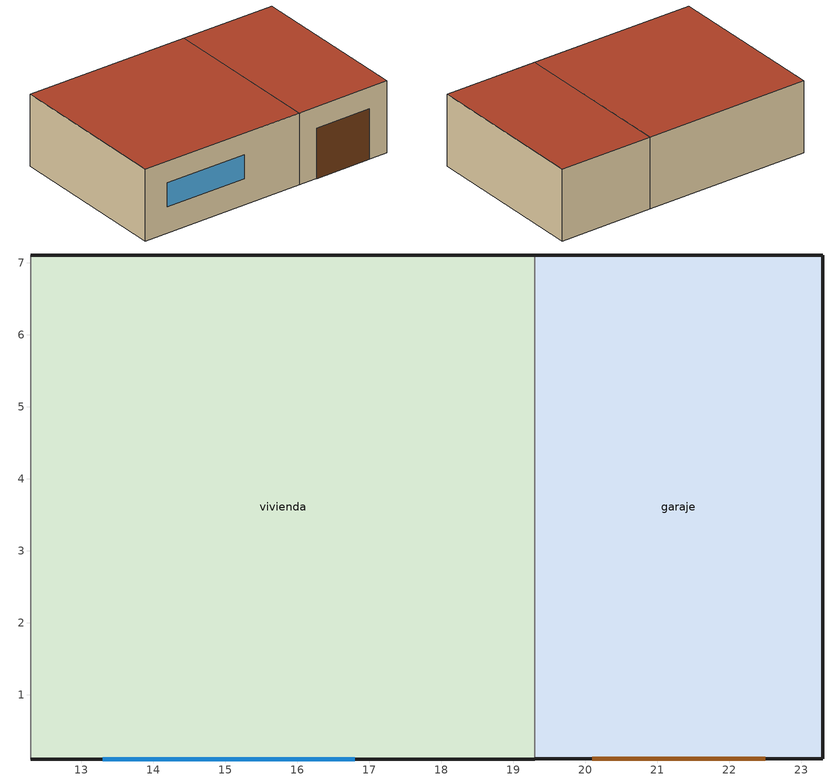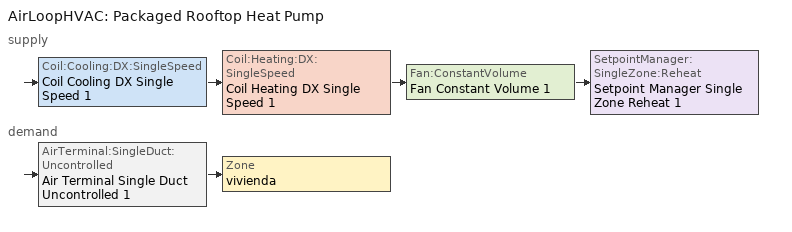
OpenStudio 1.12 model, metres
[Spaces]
vivienda
 floor ground: 19.3,7.11 19.3,0.11 12.3,0.11 12.3,7.11 z0
 wall outside: 12.3,0.11 19.3,0.11 / 19.3,7.11 12.3,7.11 z0:3
 wall inside (CTE_Ref_Muro Exterior_zona D): 12.3,7.11 12.3,0.11 z0:3
 wall to garaje: 19.3,0.11 19.3,7.11 z0:3
 window (CTE_Ref_Huecos_zona D): 13.3,0.11 16.8,0.11 z1.1:2.1
 roof outside: 19.3,0.11 19.3,7.11 12.3,7.11 12.3,0.11 z3
garaje
 floor ground: 23.3,7.11 23.3,0.11 19.3,0.11 19.3,7.11 z0
 wall outside: 19.3,0.11 23.3,0.11 23.3,7.11 19.3,7.11 z0:3
 door (CTE_Ref_Huecos_zona D): 20.1,0.11 22.5,0.11 z0:2.1
 roof outside: 23.3,0.11 23.3,7.11 19.3,7.11 19.3,0.11 z3
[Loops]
AirLoopHVAC 'Packaged Rooftop Heat Pump'
 supply: Coil:Cooling:DX:SingleSpeed 'Coil Cooling DX Single Speed 1' > Coil:Heating:DX:SingleSpeed 'Coil Heating DX Single Speed 1' > Fan:ConstantVolume 'Fan Constant Volume 1' > SetpointManager:SingleZone:Reheat 'Setpoint Manager Single Zone Reheat 1'
 demand: AirTerminal:SingleDuct:Uncontrolled 'Air Terminal Single Duct Uncontrolled 1' > Zone 'vivienda'
[Site]
D3_peninsula: Latitude {deg}=40.68; Longitude {deg}=-4.13; Time Zone {hr}=1; Elevation {m}=667; Terrain=City
[Building]
CTE_Res_PLANTILLA: North Axis {deg}=0
[ClimateZones]
Climate Zone Institution Name 1=ASHRAE; Climate Zone Document Name 1=ANSI/ASHRAE Standard 169; Climate Zone Document Year 1=2006; Climate Zone Institution Name 2=CEC; Climate Zone Document Name 2=California Climate Zone Descriptions; Climate Zone Document Year 2=1995
[SizingPeriod:DesignDay] Barometric Pressure {Pa}=100965; Wind Speed {m/s}=2.8; Wind Direction {deg}=0; Rain Indicator=0; Snow Indicator=0; Day of Month=15; Humidity Indicating Type=DewPoint; Dry-Bulb Temperature Range Modifier Type=DefaultMultipliers; Solar Model Indicator=ASHRAEClearSky
Name | Maximum Dry-Bulb Temperature {C} | Daily Dry-Bulb Temperature Range {deltaC} | Humidity Indicating Conditions at Maximum Dry-Bulb | Sky Clearness | Month | Day Type | Daylight Saving Time Indicator
Summer 99.6% Dry Bulb Temperature | 34.1 | 12.6 | 10.7 | 1 | 7 | SummerDesignDay | 1
Winter 0.4% Dry Bulb Temperature | 6.7 | 9.8 | -4.9 | 0 | 1 | WinterDesignDay | 0
[DefaultConstructionSet]
CTE_EdificioReferencia_zonaD: Default Exterior Surface Constructions=Default Surface Constructions 10; Default Interior Surface Constructions=Default Surface Constructions 11; Default Ground Contact Surface Constructions=Default Surface Constructions 12; Default Exterior SubSurface Constructions=Default Sub Surface Constructions 7; Default Interior SubSurface Constructions=Default Sub Surface Constructions 8; Interior Partition Construction=CTE_Ref_Partición interior
[DefaultSurfaceConstructions]
Name | Floor Construction | Wall Construction | Roof Ceiling Construction
Default Surface Constructions 10 | CTE_Ref_Suelo_zona D | CTE_Ref_Muro Exterior_zona D | CTE_Ref_Cubierta_zona D
Default Surface Constructions 11 | CTE_Ref_Forjado interior_Suelo | CTE_Ref_Partición interior | CTE_Ref_Forjado interior_Techo
Default Surface Constructions 12 | CTE_Ref_Suelo_zona D
[DefaultSubSurfaceConstructions]
Name | Fixed Window Construction | Operable Window Construction | Door Construction | Glass Door Construction | Overhead Door Construction | Skylight Construction
Default Sub Surface Constructions 7 | CTE_Ref_Huecos_zona D | CTE_Ref_Huecos_zona D | CTE_Ref_Huecos_zona D | CTE_Ref_Huecos_zona D | CTE_Ref_Huecos_zona D | CTE_Ref_Huecos_zona D
Default Sub Surface Constructions 8
[Material] Thermal Absorptance=0.6; Solar Absorptance=0.6; Visible Absorptance=0.6
Name | Roughness | Thickness {m} | Conductivity {W/m-K} | Density {kg/m3} | Specific Heat {J/kg-K}
0_Mobiliario_Residencial | MediumRough | 0.999998 | 1.00001 | 45 | 1200
Losa maciza de hormigón [d 2500 / h 200 mm] | Rough | 0.2 | 2.5 | 2500 | 1000
CTE_Ref_Plaqueta o baldosa cerámica | Rough | 0.015 | 1 | 2000 | 800
CTE_Ref_Hormigón con áridos ligeros [1600 < d < 1800] | Rough | 0.07 | 1.15 | 1700 | 1000
CTE_Ref_Mortero de cemento o cal para albañilería y para revoco o enlucido [1800 < d < 2000] | Rough | 0.015 | 1.3 | 1900 | 1000
CTE_Ref_Fábrica de ladrillo cerámico perforado de medio pie [80 mm < G <= 100 mm] | Rough | 0.115 | 0.5 | 900 | 1000
CTE_Ref_Fábrica de tabique cerámico de LH sencillo [40 mm < e < 60 mm] | Rough | 0.04 | 0.4 | 920 | 1000
CTE_Ref_Enlucido de yeso [1000 < d < 1300] | Rough | 0.015 | 0.57 | 1100 | 1000
CTE_Ref_FU entrevigado cerámico [h 250 mm] | Rough | 0.25 | 1.67 | 1660 | 1000
[WindowMaterial:SimpleGlazingSystem]
CTE_Ref_Vidrio_zona D_1.31: U-Factor {W/m2-K}=1.31; Solar Heat Gain Coefficient=0.75
[WindowMaterial:Shade]
CTE_Sombra_estacional_ventana: Solar Transmittance=0.7; Solar Reflectance=0.1; Visible Transmittance=0.7; Visible Reflectance=0.1; Thermal Hemispherical Emissivity=0.15; Thermal Transmittance=0.7; Thickness {m}=0.000999998; Conductivity {W/m-K}=0.1; Shade to Glass Distance {m}=0.05; Airflow Permeability=0.7
[Material:NoMass] Roughness=Smooth; Thermal Absorptance=0.6; Solar Absorptance=0.6; Visible Absorptance=0.6
Name | Thermal Resistance {m2-K/W}
Material Aislamiento Referencia Zona D_Cubiertas | 2.224
Material Aislamiento Referencia Zona D_Muros | 0.977
Material Aislamiento Referencia Zona D_Suelos | 1.764
[Construction]
CTE_Ref_Cubierta_zona D: CTE_Ref_Plaqueta o baldosa cerámica, CTE_Ref_Mortero de cemento o cal para albañilería y para revoco o enlucido [1800 < d < 2000], Material Aislamiento Referencia Zona D_Cubiertas, CTE_Ref_Hormigón con áridos ligeros [1600 < d < 1800], CTE_Ref_FU entrevigado cerámico [h 250 mm]
CTE_Ref_Muro Exterior_zona D: CTE_Ref_Mortero de cemento o cal para albañilería y para revoco o enlucido [1800 < d < 2000], CTE_Ref_Fábrica de ladrillo cerámico perforado de medio pie [80 mm < G <= 100 mm], Material Aislamiento Referencia Zona D_Muros, CTE_Ref_Fábrica de tabique cerámico de LH sencillo [40 mm < e < 60 mm], CTE_Ref_Enlucido de yeso [1000 < d < 1300]
CTE_Ref_Suelo_zona D: Losa maciza de hormigón [d 2500 / h 200 mm], Material Aislamiento Referencia Zona D_Suelos, CTE_Ref_Mortero de cemento o cal para albañilería y para revoco o enlucido [1800 < d < 2000], CTE_Ref_Plaqueta o baldosa cerámica
CTE_Ref_Forjado interior_Techo: CTE_Ref_Plaqueta o baldosa cerámica, CTE_Ref_Mortero de cemento o cal para albañilería y para revoco o enlucido [1800 < d < 2000], CTE_Ref_FU entrevigado cerámico [h 250 mm]
CTE_Ref_Partición interior: CTE_Ref_Enlucido de yeso [1000 < d < 1300], CTE_Ref_Fábrica de tabique cerámico de LH sencillo [40 mm < e < 60 mm], CTE_Ref_Enlucido de yeso [1000 < d < 1300]
CTE_Ref_Huecos_zona D: CTE_Ref_Vidrio_zona D_1.31
CTE_Ref_Huecos_zona D_con_persiana: CTE_Sombra_estacional_ventana, CTE_Ref_Vidrio_zona D_1.31
CTE_Ref_Forjado interior_Suelo: CTE_Ref_FU entrevigado cerámico [h 250 mm], CTE_Ref_Mortero de cemento o cal para albañilería y para revoco o enlucido [1800 < d < 2000], CTE_Ref_Plaqueta o baldosa cerámica
CTE_Res_Mobiliario: 0_Mobiliario_Residencial
[People:Definition] Fraction Radiant=0.3
Name | Number of People Calculation Method | Space Floor Area per Person {m2/person} | Number of People {people}
CTER24B_QOCUB | Area/Person | 30
CTE_QNOHABIT | People |  | 0
[ElectricEquipment:Definition]
CTER24B_QEQUB: Design Level Calculation Method=Watts/Area; Watts per Space Floor Area {W/m2}=2.2; Fraction Latent=0; Fraction Radiant=0.7; Fraction Lost=0
[InternalMass:Definition]
CTER24B_QMOB: Construction=CTE_Res_Mobiliario; Design Level Calculation Method=SurfaceArea/Area; Surface Area per Space Floor Area=1
[DesignSpecification:OutdoorAir]
CTER24B_DVEN: Outdoor Air Method=Sum; Outdoor Air Flow per Person {m3/s-person}=0; Outdoor Air Flow Air Changes per Hour {1/hr}=4; Outdoor Air Flow Rate Fraction Schedule=CTER24B_HVEN
[WaterUse:Equipment:Definition]
CTER24B_QACS: Peak Flow Rate {m3/s}=1.296e-06; Target Temperature Schedule=CTER24B_ACS_TemperaturaConsumo
[BuildingStory]
Building Story 1: Nominal Z Coordinate {m}=0; Nominal Floor to Floor Height {m}=3.048
[DefaultScheduleSet] People Activity Level Schedule=CTER24B_HACT
Name | Number of People Schedule | Lighting Schedule | Electric Equipment Schedule | Infiltration Schedule
CTE_AR24B | CTER24B_HOCU | CTER24B_HILU | CTER24B_HEQU | CTER24B_HINF
CTE_NOHABITA | CTE_HNOHABIT
[Lights:Definition]
CTER24B_QILUB: Design Level Calculation Method=Watts/Area; Watts per Space Floor Area {W/m2}=2.2; Fraction Radiant=0.8
[SpaceType]
Name | Default Schedule Set | Design Specification Outdoor Air Object
CTE_AR24B | CTE_AR24B | CTER24B_DVEN
CTE_NOHABITABLE | CTE_NOHABITA
[People]
Name | People Definition | Space or SpaceType
People 1 | CTER24B_QOCUB | CTE_AR24B
People 14 | CTE_QNOHABIT | CTE_NOHABITABLE
[Lights]
Lights 1: Lights Definition=CTER24B_QILUB; Space or SpaceType=CTE_AR24B
[ElectricEquipment]
Electric Equipment 1: Electric Equipment Definition=CTER24B_QEQUB; Space or SpaceType=CTE_AR24B
[InternalMass]
Internal Mass 1: Internal Mass Definition=CTER24B_QMOB; Space or SpaceType=CTE_AR24B
[ShadingControl]
sombra estacional_verano: Shading Type=ExteriorShade; Construction with Shading=CTE_Ref_Huecos_zona D_con_persiana; Shading Device Material=CTE_Sombra_estacional_ventana; Shading Control Type=OnIfScheduleAllows; Schedule=CTER24B_SombraEstacional; Shading Control Is Scheduled=Yes
[ThermostatSetpoint:DualSetpoint]
Thermostat Setpoint Dual Setpoint 2: Heating Setpoint Temperature Schedule=CTER24B_TCAL; Cooling Setpoint Temperature Schedule=CTER24B_TREF
[Space] Default Construction Set=CTE_EdificioReferencia_zonaD; Building Story=Building Story 1
Name | Space Type | Default Schedule Set | Thermal Zone | Part of Total Floor Area
vivienda | CTE_AR24B | CTE_AR24B | vivienda
garaje | CTE_NOHABITABLE | CTE_NOHABITA | garaje | No
[ThermalZone] Use Ideal Air Loads=No
Name | Thermostat
vivienda | Thermostat Setpoint Dual Setpoint 2
garaje
[Sizing:Zone] Zone Cooling Design Supply Air Temperature Input Method=SupplyAirTemperature; Zone Cooling Design Supply Air Temperature {C}=14; Zone Cooling Design Supply Air Temperature Difference {deltaC}=11.11; Zone Heating Design Supply Air Temperature Input Method=SupplyAirTemperature; Zone Heating Design Supply Air Temperature {C}=40; Zone Heating Design Supply Air Temperature Difference {deltaC}=11.11; Zone Cooling Design Supply Air Humidity Ratio {kg-H2O/kg-air}=0.0085; Zone Heating Design Supply Air Humidity Ratio {kg-H2O/kg-air}=0.008; Cooling Design Air Flow Method=DesignDay; Heating Design Air Flow Method=DesignDay; Account for Dedicated Outdoor Air System=No; Dedicated Outdoor Air System Control Strategy=NeutralSupplyAir; Dedicated Outdoor Air Low Setpoint Temperature for Design {C}=autosize; Dedicated Outdoor Air High Setpoint Temperature for Design {C}=autosize
vivienda; garaje
[Zone equipment]
vivienda: Air Terminal Single Duct Uncontrolled 1
[WaterUse:Equipment]
Water Fixture: Water Use Equipment Definition=CTER24B_QACS; Space=vivienda; Flow Rate Fraction Schedule=CTER24B_ACS_Demanda
[AirLoopHVAC]
Packaged Rooftop Heat Pump: Availability Schedule=Always On Discrete; Design Supply Air Flow Rate {m3/s}=AutoSize
[Sizing:System]
Packaged Rooftop Heat Pump: Type of Load to Size On=Sensible; Design Outdoor Air Flow Rate {m3/s}=Autosize; Minimum System Air Flow Ratio=1; Preheat Design Temperature {C}=7; Preheat Design Humidity Ratio {kg-H2O/kg-Air}=0.008; Precool Design Temperature {C}=12.8; Precool Design Humidity Ratio {kg-H2O/kg-Air}=0.008; Central Cooling Design Supply Air Temperature {C}=12.8; Central Heating Design Supply Air Temperature {C}=40; Sizing Option=NonCoincident; 100% Outdoor Air in Cooling=Yes; 100% Outdoor Air in Heating=Yes; Central Cooling Design Supply Air Humidity Ratio {kg-H2O/kg-Air}=0.0085; Central Heating Design Supply Air Humidity Ratio {kg-H2O/kg-Air}=0.008; Cooling Design Air Flow Method=DesignDay; Cooling Design Air Flow Rate {m3/s}=0; Heating Design Air Flow Method=DesignDay; Heating Design Air Flow Rate {m3/s}=0; System Outdoor Air Method=ZoneSum; Zone Maximum Outdoor Air Fraction=1; Cooling Supply Air Flow Rate Per Floor Area {m3/s-m2}=0.00996765; Cooling Fraction of Autosized Cooling Supply Air Flow Rate=1; Cooling Supply Air Flow Rate Per Unit Cooling Capacity {m3/s-W}=3.94755e-05; Heating Supply Air Flow Rate Per Floor Area {m3/s-m2}=0.00996765; Heating Fraction of Autosized Heating Supply Air Flow Rate=1; Heating Fraction of Autosized Cooling Supply Air Flow Rate=1; Heating Supply Air Flow Rate Per Unit Heating Capacity {m3/s-W}=3.15882e-05; Cooling Design Capacity Method=CoolingDesignCapacity; Cooling Design Capacity {W}=autosize; Cooling Design Capacity Per Floor Area {W/m2}=234.7; Fraction of Autosized Cooling Design Capacity=1; Heating Design Capacity Method=HeatingDesignCapacity; Heating Design Capacity {W}=autosize; Heating Design Capacity Per Floor Area {W/m2}=157; Fraction of Autosized Heating Design Capacity=1; Central Cooling Capacity Control Method=OnOff
[Fan:ConstantVolume]
Fan Constant Volume 1: Availability Schedule=Always On Discrete; Pressure Rise {Pa}=500; Maximum Flow Rate {m3/s}=AutoSize
[Coil:Cooling:DX:SingleSpeed]
Coil Cooling DX Single Speed 1: Availability Schedule=Always On Discrete; Rated Total Cooling Capacity {W}=autosize; Rated Sensible Heat Ratio=autosize; Rated COP {W/W}=3; Rated Air Flow Rate {m3/s}=autosize; Rated Evaporator Fan Power Per Volume Flow Rate {W/(m3/s)}=773.3; Total Cooling Capacity Function of Temperature Curve=Curve Biquadratic 1; Total Cooling Capacity Function of Flow Fraction Curve=Curve Quadratic 1; Energy Input Ratio Function of Temperature Curve=Curve Biquadratic 2; Energy Input Ratio Function of Flow Fraction Curve=Curve Quadratic 2; Part Load Fraction Correlation Curve=Curve Quadratic 3; Condenser Type=AirCooled; Evaporative Condenser Effectiveness=0; Evaporative Condenser Air Flow Rate {m3/s}=Autosize; Evaporative Condenser Pump Rated Power Consumption {W}=Autosize; Crankcase Heater Capacity {W}=0; Maximum Outdoor Dry-Bulb Temperature for Crankcase Heater Operation {C}=0; Basin Heater Capacity {W/K}=0; Basin Heater Setpoint Temperature {C}=10
[Coil:Heating:DX:SingleSpeed]
Coil Heating DX Single Speed 1: Availability Schedule=Always On Discrete; Rated Total Heating Capacity {W}=Autosize; Rated COP {W/W}=5; Rated Air Flow Rate {m3/s}=Autosize; Rated Supply Fan Power Per Volume Flow Rate {W/(m3/s)}=773.3; Total Heating Capacity Function of Temperature Curve=Curve Cubic 1; Total Heating Capacity Function of Flow Fraction Curve=Curve Cubic 2; Energy Input Ratio Function of Temperature Curve=Curve Cubic 3; Energy Input Ratio Function of Flow Fraction Curve=Curve Quadratic 4; Part Load Fraction Correlation Curve=Curve Quadratic 5; Defrost Strategy=Resistive; Defrost Control=Timed; Defrost Time Period Fraction=0.166667; Resistive Defrost Heater Capacity {W}=2000
[AirTerminal:SingleDuct:Uncontrolled]
Air Terminal Single Duct Uncontrolled 1: Availability Schedule=Always On Discrete; Maximum Air Flow Rate {m3/s}=AutoSize
[SetpointManager:SingleZone:Reheat]
Setpoint Manager Single Zone Reheat 1: Minimum Supply Air Temperature {C}=-99; Maximum Supply Air Temperature {C}=99; Control Zone=vivienda
[Schedule:Ruleset]
Name | Default Day Schedule
CTER24B_TCAL | Schedule Day 10
CTER24B_TREF | Schedule Day 14
CTER24B_SombraEstacional | Schedule Day 23
CTER24B_ACS_Demanda | Schedule Day 32
CTER24B_ACS_TemperaturaConsumo | Schedule Day 76
CTER24B_HACT | Schedule Day 75
CTER24B_HEQU | Schedule Day 6
CTER24B_HILU | Schedule Day 5
CTER24B_HOCU | Schedule Day 2
CTER24B_HINF | Schedule Day 18
CTER24B_HVEN | Schedule Day 19
CTE_HNOHABIT | Schedule Day 42
[Schedule:Day]
Schedule Day 10; Schedule Day 14: 24, 0, 23.5
Schedule Day 11; Schedule Day 13: 7, 0, 17, 23, 0, 20, 24, 0, 17
Schedule Day 12: 24, 0, -50
Schedule Day 15; Schedule Day 17: 24, 0, 99
Schedule Day 16: 7, 0, 27, 15, 0, 99, 23, 0, 25, 24, 0, 27
Schedule Day 23; Schedule Day 5; Schedule Day 2; Schedule Day 19: 24, 0, 0.3
Schedule Day 24; Schedule Day 26; Schedule Day 42: 24, 0, 0
Schedule Day 25; Schedule Day 3; Schedule Day 18: 24, 0, 1
Schedule Day 32: 1, 0, 0.12, 2, 0, 0.05, 3, 0, 0.04, 5, 0, 0.02, 6, 0, 0.06, 7, 0, 0.27, 8, 0, 1, 9, 0, 0.7, 10, 0, 0.75, 11, 0, 0.62, 12, 0, 0.56, 14, 0, 0.48, 15, 0, 0.41, 16, 0, 0.33, 17, 0, 0.39, 18, 0, 0.38, 19, 0, 0.52, 20, 0, 0.7, 21, 0, 0.57, 22, 0, 0.63, 23, 0, 0.48, 24, 0, 0.52
Schedule Day 76: 24, 0, 60
Schedule Day 75: 24, 0, 70
Schedule Day 6; Schedule Day 7: 7, 0, 0.2, 23, 0, 0.6, 24, 0, 1
Schedule Day 4: 7, 0, 1, 15, 0, 0.25, 23, 0, 0.5, 24, 0, 1
Schedule Day 22; Schedule Day 20: 24, 0, 0.1575
Schedule Day 21: 8, 0, 1, 24, 0, 0.1575
[Schedule:Rule]
Name | Schedule Ruleset | Rule Order | Day Schedule | Apply Sunday | Apply Monday | Apply Tuesday | Apply Wednesday | Apply Thursday | Apply Friday | Apply Saturday | Date Specification Type | Start Month | Start Day | End Month | End Day
Schedule Rule 3 | CTER24B_TCAL | 2 | Schedule Day 11 | Yes | Yes | Yes | Yes | Yes | Yes | Yes | DateRange | 10 | 1 | 12 | 31
Schedule Rule 5 | CTER24B_TCAL | 1 | Schedule Day 12 | Yes | Yes | Yes | Yes | Yes | Yes | Yes | DateRange | 6 | 1 | 9 | 30
Schedule Rule 6 | CTER24B_TCAL | 0 | Schedule Day 13 | Yes | Yes | Yes | Yes | Yes | Yes | Yes | DateRange | 1 | 1 | 5 | 31
Schedule Rule 7 | CTER24B_TREF | 2 | Schedule Day 15 | Yes | Yes | Yes | Yes | Yes | Yes | Yes | DateRange | 10 | 1 | 12 | 31
Schedule Rule 8 | CTER24B_TREF | 1 | Schedule Day 16 | Yes | Yes | Yes | Yes | Yes | Yes | Yes | DateRange | 6 | 1 | 9 | 30
Schedule Rule 9 | CTER24B_TREF | 0 | Schedule Day 17 | Yes | Yes | Yes | Yes | Yes | Yes | Yes | DateRange | 1 | 1 | 5 | 31
Schedule Rule 13 | CTER24B_SombraEstacional | 2 | Schedule Day 24 | Yes | Yes | Yes | Yes | Yes | Yes | Yes | DateRange | 10 | 1 | 12 | 31
Schedule Rule 14 | CTER24B_SombraEstacional | 1 | Schedule Day 25 | Yes | Yes | Yes | Yes | Yes | Yes | Yes | DateRange | 6 | 1 | 9 | 30
Schedule Rule 15 | CTER24B_SombraEstacional | 0 | Schedule Day 26 | Yes | Yes | Yes | Yes | Yes | Yes | Yes | DateRange | 1 | 1 | 5 | 31
Schedule Rule 4 | CTER24B_HILU | 0 | Schedule Day 7 | Yes | Yes | Yes | Yes | Yes | Yes | Yes
Schedule Rule 2 | CTER24B_HOCU | 0 | Schedule Day 4 |  | Yes | Yes | Yes | Yes | Yes
Schedule Rule 1 | CTER24B_HOCU | 1 | Schedule Day 3 | Yes |  |  |  |  |  | Yes
Schedule Rule 12 | CTER24B_HVEN | 0 | Schedule Day 22 | Yes | Yes | Yes | Yes | Yes | Yes | Yes | DateRange | 1 | 1 | 5 | 31
Schedule Rule 11 | CTER24B_HVEN | 1 | Schedule Day 21 | Yes | Yes | Yes | Yes | Yes | Yes | Yes | DateRange | 6 | 1 | 9 | 30
Schedule Rule 10 | CTER24B_HVEN | 2 | Schedule Day 20 | Yes | Yes | Yes | Yes | Yes | Yes | Yes | DateRange | 10 | 1 | 12 | 31
[Schedule:Constant]
Always On Discrete: Value=1
[Curve:Biquadratic] Minimum Value of x=17; Maximum Value of x=22; Minimum Value of y=13; Maximum Value of y=46
Name | Coefficient1 Constant | Coefficient2 x | Coefficient3 x**2 | Coefficient4 y | Coefficient5 y**2 | Coefficient6 x*y
Curve Biquadratic 1 | 0.942588 | 0.00954335 | 0.00068377 | -0.0110427 | 5.249e-06 | -9.72e-06
Curve Biquadratic 2 | 0.342414 | 0.034885 | -0.0006237 | 0.00497722 | 0.000437951 | -0.000728028
[Curve:Quadratic]
Name | Coefficient1 Constant | Coefficient2 x | Coefficient3 x**2 | Minimum Value of x | Maximum Value of x
Curve Quadratic 1 | 0.8 | 0.2 | 0 | 0.5 | 1.5
Curve Quadratic 2 | 1.1552 | -0.1808 | 0.0256 | 0.5 | 1.5
Curve Quadratic 3 | 0.85 | 0.15 | 0 | 0 | 1
Curve Quadratic 4 | 1.3824 | -0.4336 | 0.0512 | 0 | 1
Curve Quadratic 5 | 0.75 | 0.25 | 0 | 0 | 1
[Curve:Cubic]
Name | Coefficient1 Constant | Coefficient2 x | Coefficient3 x**2 | Coefficient4 x**3 | Minimum Value of x | Maximum Value of x
Curve Cubic 1 | 0.758746 | 0.027626 | 0.000148716 | 3.4992e-06 | -20 | 20
Curve Cubic 2 | 0.84 | 0.16 | 0 | 0 | 0.5 | 1.5
Curve Cubic 3 | 1.19248 | -0.0300438 | 0.00103745 | -2.3328e-05 | -20 | 20
